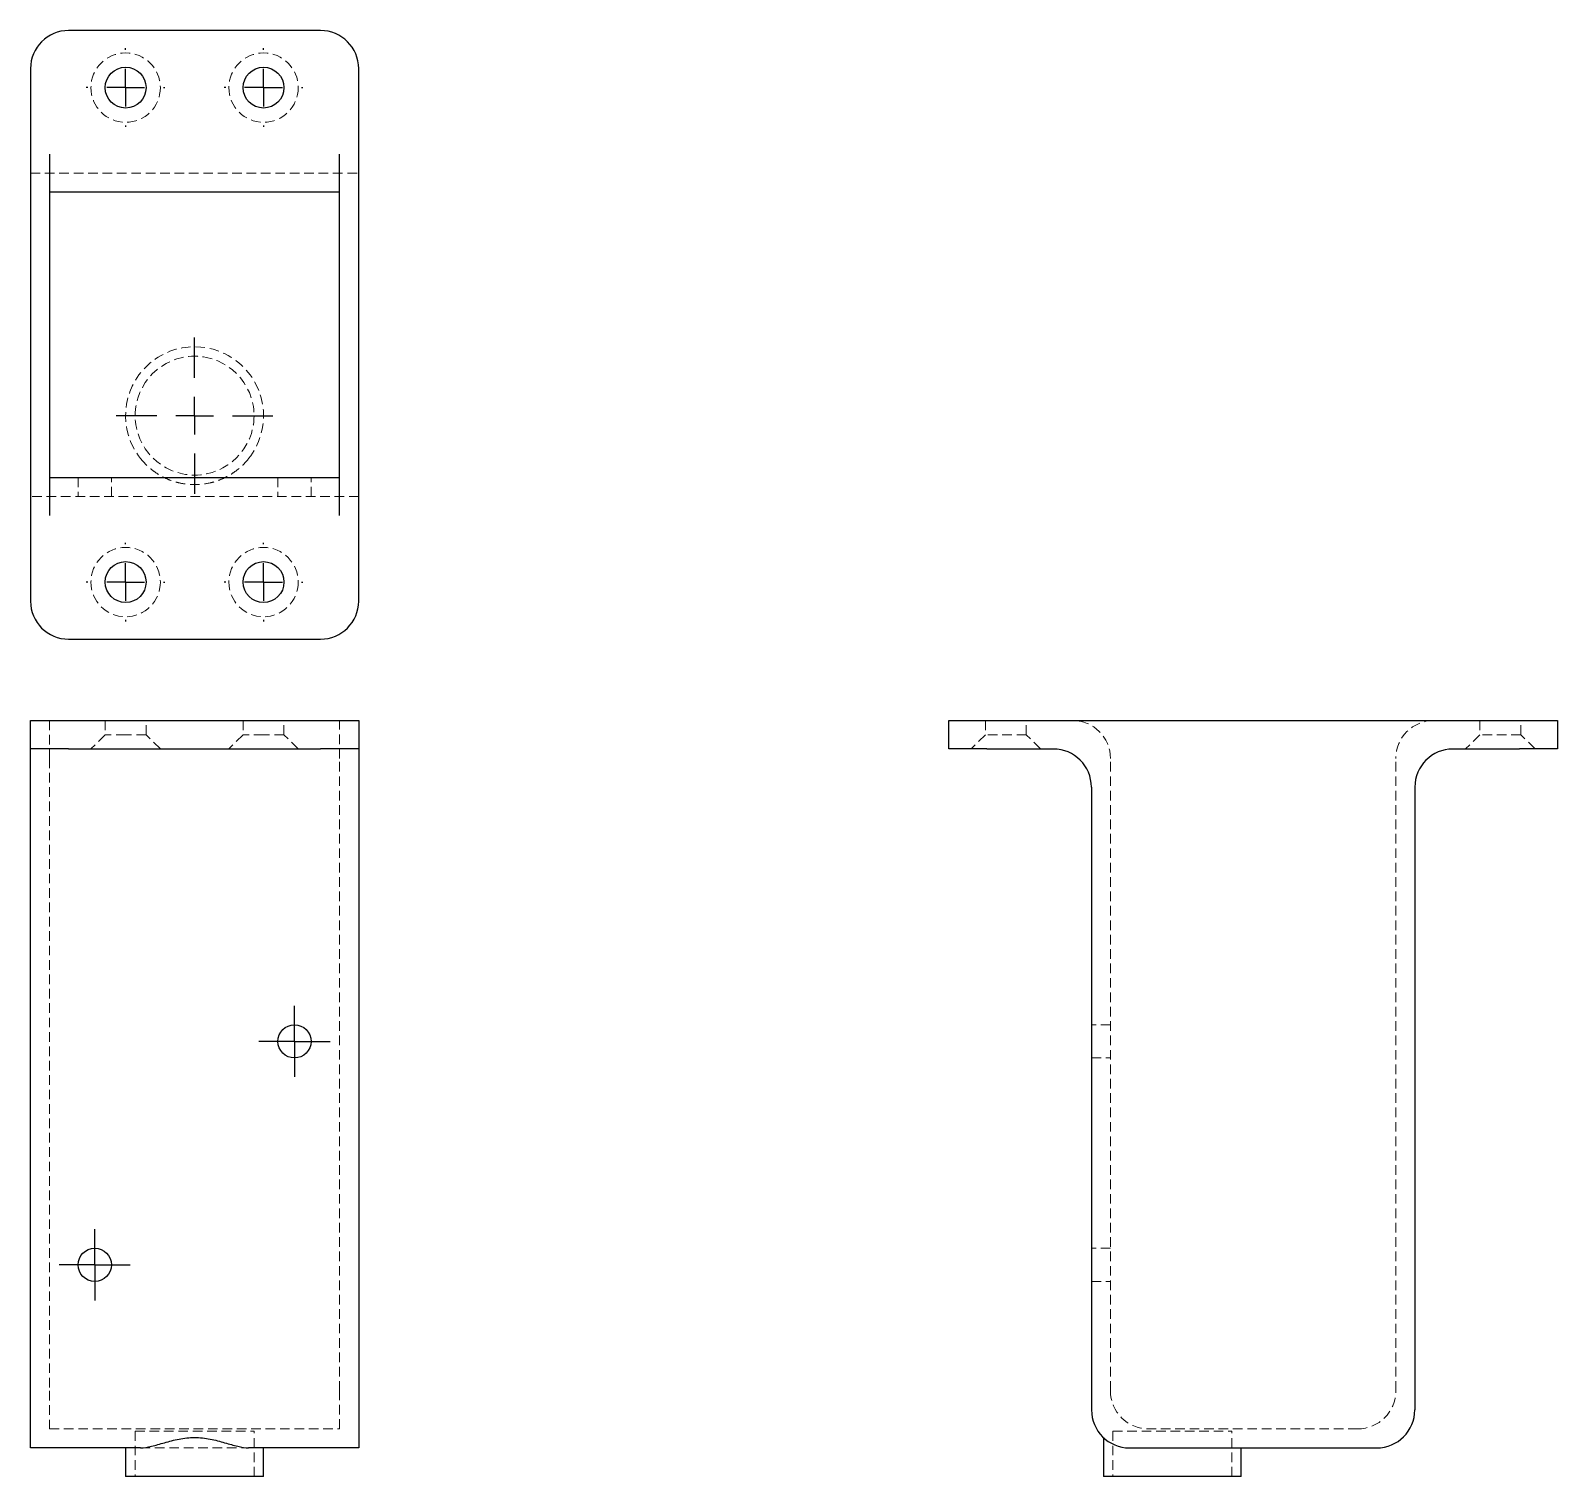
# Model space of a CAD drawing. Header units: millimetres. Extents: x 61 to 263, y 7 to 198.
import ezdxf

# ---------------------------------------------------------------- set-up
doc = ezdxf.new("R2010")
doc.units = ezdxf.units.MM
doc.linetypes.add('HIDDEN', pattern=[1.905, 1.27, -0.635])
doc.layers.add('10', color=7, linetype='Continuous')

# ---------------------------------------------------------------- blocks, each defined once
blk = doc.blocks.new('SW_CENTERMARKSYMBOL_0')
at = {"layer": '10', "color": 0}
for p, q in [((0, 2.5), (0, 4.7)), ((0, 0), (0, 2.5)), ((-2.5, 0), (-4.7, 0)), ((0, 0), (-2.5, 0)), ((0, 0), (0, -2.5)), ((0, 0), (2.5, 0)), ((2.5, 0), (4.7, 0)), ((0, -2.5), (0, -4.7))]:
    blk.add_line(p, q, dxfattribs=at)
blk = doc.blocks.new('SW_CENTERMARKSYMBOL_1')
at = {"layer": '10', "color": 0}
for p, q in [((0, 2.5), (0, 4.7)), ((0, 0), (0, 2.5)), ((-2.5, 0), (-4.7, 0)), ((0, 0), (-2.5, 0)), ((0, 0), (0, -2.5)), ((0, 0), (2.5, 0)), ((2.5, 0), (4.7, 0)), ((0, -2.5), (0, -4.7))]:
    blk.add_line(p, q, dxfattribs=at)
blk = doc.blocks.new('SW_CENTERMARKSYMBOL_2')
at = {"layer": '10', "color": 0}
for p, q in [((0, 5), (0, 5.2)), ((0, 0), (0, 2.5)), ((-5, 0), (-5.2, 0)), ((0, 0), (-2.5, 0)), ((0, 0), (0, -2.5)), ((0, 0), (2.5, 0)), ((5, 0), (5.2, 0)), ((0, -5), (0, -5.2))]:
    blk.add_line(p, q, dxfattribs=at)
blk = doc.blocks.new('SW_CENTERMARKSYMBOL_3')
at = {"layer": '10', "color": 0}
for p, q in [((0, 5), (0, 5.2)), ((0, 0), (0, 2.5)), ((-5, 0), (-5.2, 0)), ((0, 0), (-2.5, 0)), ((0, 0), (0, -2.5)), ((0, 0), (2.5, 0)), ((5, 0), (5.2, 0)), ((0, -5), (0, -5.2))]:
    blk.add_line(p, q, dxfattribs=at)
blk = doc.blocks.new('SW_CENTERMARKSYMBOL_4')
at = {"layer": '10', "color": 0}
for p, q in [((0, 5), (0, 5.2)), ((0, 0), (0, 2.5)), ((-5, 0), (-5.2, 0)), ((0, 0), (-2.5, 0)), ((0, 0), (0, -2.5)), ((0, 0), (2.5, 0)), ((5, 0), (5.2, 0)), ((0, -5), (0, -5.2))]:
    blk.add_line(p, q, dxfattribs=at)
blk = doc.blocks.new('SW_CENTERMARKSYMBOL_5')
at = {"layer": '10', "color": 0}
for p, q in [((0, 5), (0, 5.2)), ((0, 0), (0, 2.5)), ((-5, 0), (-5.2, 0)), ((0, 0), (-2.5, 0)), ((0, 0), (0, -2.5)), ((0, 0), (2.5, 0)), ((5, 0), (5.2, 0)), ((0, -5), (0, -5.2))]:
    blk.add_line(p, q, dxfattribs=at)
blk = doc.blocks.new('SW_CENTERMARKSYMBOL_6')
at = {"layer": '10', "color": 0}
for p, q in [((0, 5), (0, 10.36)), ((0, 0), (0, 2.5)), ((-5, 0), (-10.36, 0)), ((0, 0), (-2.5, 0)), ((0, 0), (0, -2.5)), ((0, 0), (2.5, 0)), ((5, 0), (10.36, 0)), ((0, -5), (0, -10.36))]:
    blk.add_line(p, q, dxfattribs=at)

msp = doc.modelspace()

# ---------------------------------------------------------------- linework, layer by layer
at = {"color": 7, "linetype": 'Continuous', "lineweight": 25}
for p, q in [((99.67, 198.25), (66.33, 198.25)), ((61.3, 193.22), (61.3, 122.78)), ((104.7, 122.78), (104.7, 193.22)), ((63.82, 181.9), (63.82, 134.1)), ((102.18, 134.1), (102.18, 181.9)), ((102.18, 176.87), (63.82, 176.87)), ((63.82, 139.13), (102.18, 139.13)), ((66.33, 117.75), (99.67, 117.75)), ((61.3, 103.23), (61.3, 107)), ((61.3, 107), (66.33, 107)), ((66.33, 107), (99.67, 107)), ((99.67, 107), (104.7, 107)), ((104.7, 107), (104.7, 103.23)), ((182.75, 103.23), (182.75, 107)), ((182.75, 107), (187.78, 107)), ((187.78, 107), (258.22, 107)), ((258.22, 107), (263.25, 107)), ((263.25, 107), (263.25, 103.23)), ((66.33, 103.23), (61.3, 103.23)), ((61.3, 98.19), (61.3, 103.23)), ((66.33, 103.23), (99.67, 103.23)), ((104.7, 103.23), (99.67, 103.23)), ((104.7, 103.23), (104.7, 98.19)), ((187.78, 103.23), (182.75, 103.23)), ((187.78, 103.23), (196.58, 103.23)), ((249.42, 103.23), (258.22, 103.23)), ((263.25, 103.23), (258.22, 103.23)), ((61.3, 15.81), (61.3, 98.19)), ((104.7, 98.19), (104.7, 15.81)), ((201.62, 98.19), (201.62, 15.81)), ((244.38, 98.19), (244.38, 15.81)), ((61.3, 10.77), (61.3, 15.81)), ((104.7, 15.81), (104.7, 10.77)), ((203.19, 12.14), (203.19, 7)), ((75.85, 10.77), (61.3, 10.77)), ((73.88, 10.77), (73.88, 7)), ((104.7, 10.77), (90.15, 10.77)), ((92.12, 7), (92.12, 10.77)), ((206.65, 10.77), (239.35, 10.77)), ((221.43, 7), (221.43, 10.77)), ((92.12, 7), (73.88, 7)), ((212.31, 7), (203.19, 7)), ((221.43, 7), (212.31, 7))]:
    msp.add_line(p, q, dxfattribs=at)
at = {"color": 7, "linetype": 'HIDDEN', "lineweight": 18}
for p, q in [((61.3, 179.38), (104.7, 179.38)), ((67.59, 139.13), (67.59, 136.62)), ((71.99, 136.62), (71.99, 139.13)), ((94.01, 139.13), (94.01, 136.62)), ((98.41, 136.62), (98.41, 139.13)), ((104.7, 136.62), (61.3, 136.62)), ((63.82, 107), (63.82, 101.97)), ((71.18, 105.11), (69.29, 103.23)), ((71.18, 107), (71.18, 105.11)), ((73.88, 105.11), (71.18, 105.11)), ((76.58, 105.11), (73.88, 105.11)), ((76.58, 105.11), (76.58, 107)), ((78.47, 103.23), (76.58, 105.11)), ((89.42, 105.11), (87.53, 103.23)), ((89.42, 107), (89.42, 105.11)), ((92.12, 105.11), (89.42, 105.11)), ((94.82, 105.11), (92.12, 105.11)), ((94.82, 105.11), (94.82, 107)), ((96.71, 103.23), (94.82, 105.11)), ((102.18, 101.97), (102.18, 107)), ((187.59, 105.11), (185.7, 103.23)), ((187.59, 107), (187.59, 105.11)), ((193, 105.11), (187.59, 105.11)), ((193, 105.11), (193, 107)), ((194.89, 103.23), (193, 105.11)), ((253, 105.11), (251.11, 103.23)), ((253, 107), (253, 105.11)), ((258.41, 105.11), (253, 105.11)), ((258.41, 105.11), (258.41, 107)), ((260.3, 103.23), (258.41, 105.11)), ((63.82, 101.97), (63.82, 18.32)), ((102.18, 18.32), (102.18, 101.97)), ((204.13, 18.32), (204.13, 101.97)), ((241.87, 18.32), (241.87, 101.97)), ((204.13, 66.75), (201.62, 66.75)), ((201.62, 62.35), (204.13, 62.35)), ((204.13, 37.19), (201.62, 37.19)), ((201.62, 32.79), (204.13, 32.79)), ((63.82, 18.32), (63.82, 13.29)), ((102.18, 13.29), (102.18, 18.32)), ((63.82, 13.29), (102.18, 13.29)), ((75.14, 12.97), (90.86, 12.97)), ((75.14, 12.97), (75.14, 7)), ((90.86, 7), (90.86, 12.97)), ((204.45, 12.97), (220.17, 12.97)), ((204.45, 12.97), (204.45, 7)), ((236.84, 13.29), (209.16, 13.29)), ((220.17, 7), (220.17, 12.97)), ((75.85, 10.77), (90.15, 10.77))]:
    msp.add_line(p, q, dxfattribs=at)
for centre, radius in [((73.88, 190.7), 4.59), ((92.12, 190.7), 4.59), ((83, 147.31), 7.86), ((73.88, 125.3), 4.59), ((92.12, 125.3), 4.59)]:
    msp.add_circle(centre, radius, dxfattribs=at)
at = {"color": 7, "linetype": 'Continuous', "lineweight": 25}
for centre, radius in [((73.88, 190.7), 2.7), ((92.12, 190.7), 2.7), ((73.88, 125.3), 2.7), ((92.12, 125.3), 2.7), ((96.21, 64.55), 2.2), ((69.79, 34.99), 2.2)]:
    msp.add_circle(centre, radius, dxfattribs=at)
for centre, start, end in [((66.33, 193.22), 90, 180), ((99.67, 193.22), 0, 90), ((66.33, 122.78), 180, 270), ((99.67, 122.78), 270, 0), ((196.58, 98.19), 0, 90), ((249.42, 98.19), 90, 180), ((206.65, 15.81), 180, 270), ((239.35, 15.81), 270, 0)]:
    msp.add_arc(centre, 5.03, start, end, dxfattribs=at)
at = {"color": 7, "linetype": 'HIDDEN', "lineweight": 18}
for centre, radius, start, end in [((83, 147.31), 9.12, 321.6335, 218.3665), ((199.1, 101.97), 5.03, 0, 90), ((246.9, 101.97), 5.03, 90, 180), ((209.16, 18.32), 5.03, 180, 270), ((236.84, 18.32), 5.03, 270, 0)]:
    msp.add_arc(centre, radius, start, end, dxfattribs=at)
msp.add_open_spline([(75.85, 141.65), (76.29, 141.09), (76.77, 140.61), (77.58, 139.97), (77.86, 139.77), (78.43, 139.41), (78.73, 139.24), (79.33, 138.95), (79.64, 138.82), (80.28, 138.6), (80.61, 138.5), (81.28, 138.35), (81.62, 138.29), (82.3, 138.21), (82.65, 138.19), (83.71, 138.19), (84.39, 138.27), (85.4, 138.5), (85.73, 138.6), (86.36, 138.82), (86.67, 138.95), (87.28, 139.25), (87.57, 139.41), (88.15, 139.77), (88.43, 139.97), (89.23, 140.61), (89.71, 141.09), (90.15, 141.65)], degree=3, knots=[0, 0, 0, 0, 0.125, 0.125, 0.1875, 0.1875, 0.25, 0.25, 0.3125, 0.3125, 0.375, 0.375, 0.4375, 0.4375, 0.5, 0.5, 0.625, 0.625, 0.6875, 0.6875, 0.75, 0.75, 0.8125, 0.8125, 0.875, 0.875, 1, 1, 1, 1], dxfattribs=at)
at = {"color": 7, "linetype": 'Continuous', "lineweight": 25}
msp.add_open_spline([(75.85, 10.77), (76.29, 10.77), (76.77, 10.86), (77.58, 11.06), (77.86, 11.13), (78.43, 11.3), (78.73, 11.38), (79.33, 11.55), (79.64, 11.64), (80.28, 11.8), (80.61, 11.88), (81.28, 12.01), (81.62, 12.06), (82.3, 12.13), (82.65, 12.15), (83.71, 12.15), (84.39, 12.07), (85.4, 11.88), (85.73, 11.8), (86.36, 11.64), (86.67, 11.55), (87.28, 11.38), (87.57, 11.29), (88.15, 11.13), (88.43, 11.06), (89.23, 10.86), (89.71, 10.77), (90.15, 10.77)], degree=3, knots=[0, 0, 0, 0, 0.125, 0.125, 0.1875, 0.1875, 0.25, 0.25, 0.3125, 0.3125, 0.375, 0.375, 0.4375, 0.4375, 0.5, 0.5, 0.625, 0.625, 0.6875, 0.6875, 0.75, 0.75, 0.8125, 0.8125, 0.875, 0.875, 1, 1, 1, 1], dxfattribs=at)

# ---------------------------------------------------------------- block references
at = {"layer": '10'}
for name, p in [('SW_CENTERMARKSYMBOL_5', (73.88, 190.7)), ('SW_CENTERMARKSYMBOL_2', (92.12, 190.7)), ('SW_CENTERMARKSYMBOL_6', (83, 147.31)), ('SW_CENTERMARKSYMBOL_4', (73.88, 125.3)), ('SW_CENTERMARKSYMBOL_3', (92.12, 125.3)), ('SW_CENTERMARKSYMBOL_0', (96.21, 64.55)), ('SW_CENTERMARKSYMBOL_1', (69.79, 34.99))]:
    msp.add_blockref(name, p, dxfattribs=at)

doc.saveas('drawing.dxf')
